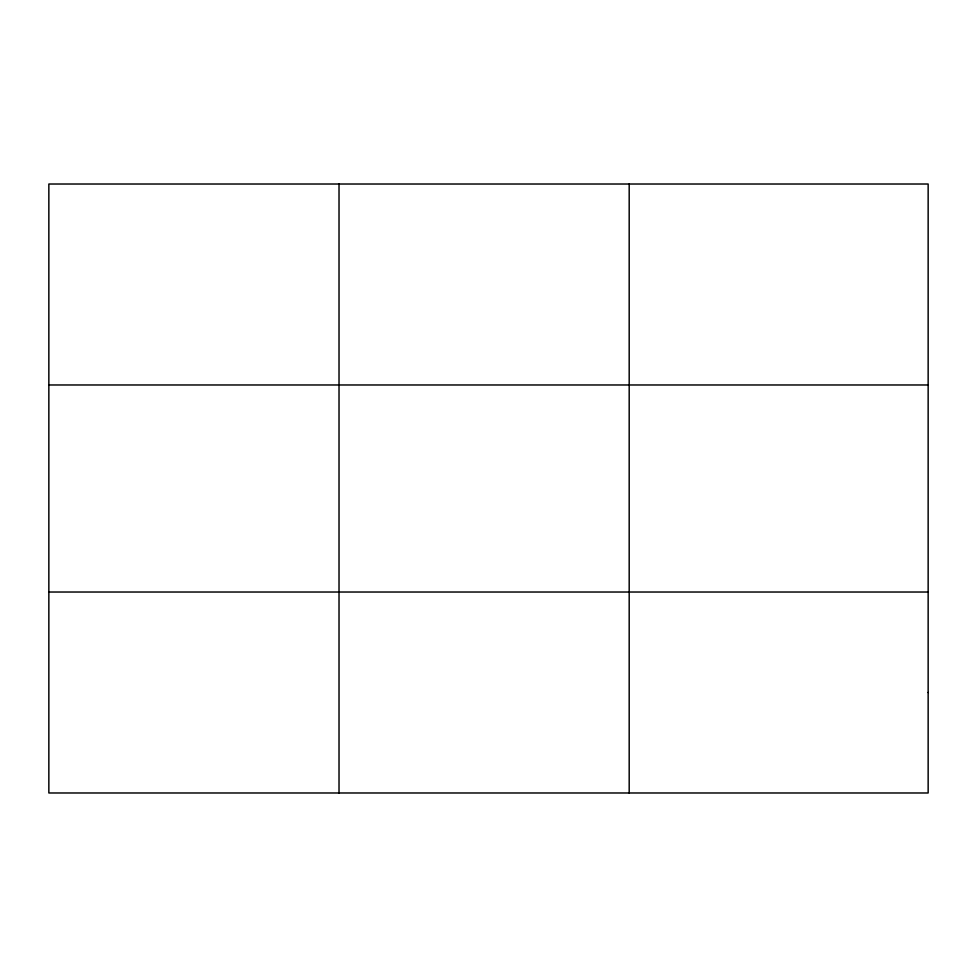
<?xml version="1.0" encoding="UTF-8"?>
<svg xmlns="http://www.w3.org/2000/svg" width="977" height="977" viewBox="0 0 977 977"><rect width="100%" height="100%" fill="white"/><g stroke="black" fill="none" stroke-linecap="round" stroke-linejoin="round"><path stroke-width="1.47" d="M339.019 184.018L339.019 792.982M629.188 184.018L629.188 792.982M48.85 384.975L928.15 384.975M48.85 592.025L928.15 592.025M928.15 692.498L928.15 792.982L48.85 792.982L48.85 184.018L928.15 184.018L928.15 692.498"/></g></svg>
